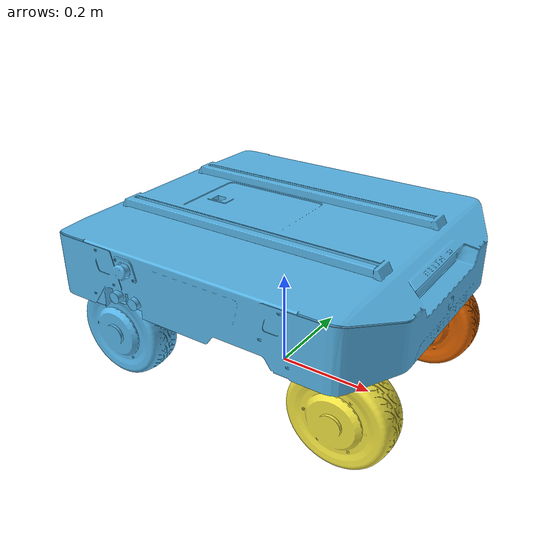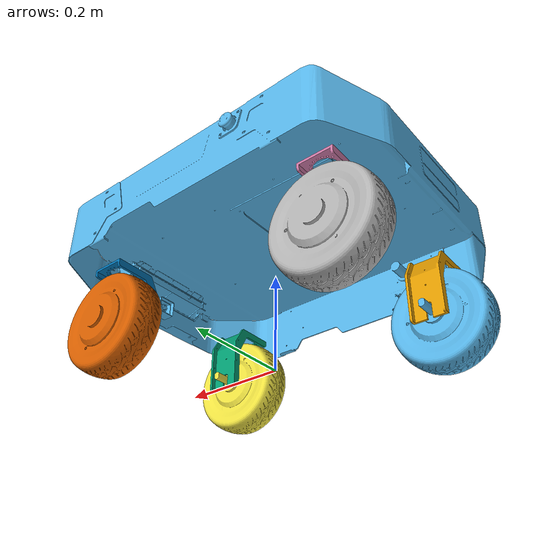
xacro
<?xml version="1.0" ?>
<!-- |    Complete Robot Description for Agilex Aloha                                     | -->
<!-- |    This file includes the base robot structure and both arms                    | -->
<robot name="Agilex_Aloha_V1" xmlns:xacro="http://www.ros.org/wiki/xacro">

	<xacro:arg name="type" default="ranger_mini"/>

	<xacro:if value="${'$(arg type)' == 'ranger_mini'}">
		<xacro:include filename="$(find agilex_aloha_description)/xacro/base/ranger_mini.xacro"/>
	</xacro:if>

	<xacro:if value="${'$(arg type)' == 'tracer'}">
		<xacro:include filename="$(find agilex_aloha_description)/xacro/base/tracer.xacro"/>
	</xacro:if>

	<xacro:if value="${'$(arg type)' == 'tracer_v2'}">
		<xacro:include filename="$(find agilex_aloha_description)/xacro/base/tracer_v2.xacro"/>
	</xacro:if>

	<xacro:if value="${'$(arg type)' == 'body_v1'}">
		<link name="base_footprint"/>
		<link name="left_base_link"/>
		<link name="right_base_link"/>
		<xacro:include filename="$(find agilex_aloha_description)/xacro/body/v1.xacro"/>
	</xacro:if>

	<xacro:if value="${'$(arg type)' == 'body_v2'}">
		<link name="base_footprint"/>
		<link name="left_base_link"/>
		<link name="right_base_link"/>
		<xacro:include filename="$(find agilex_aloha_description)/xacro/body/v2.xacro"/>
	</xacro:if>

</robot>

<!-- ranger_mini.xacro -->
<robot name="ranger_mini_v3" xmlns:xacro="http://ros.org/wiki/xacro">

  <link name="base_link"/>
  <joint name="base_link_joint" type="fixed">
    <parent link="base_link"/>
    <child link="base"/>
    <origin xyz="0 0 0.33"/>
  </joint>

  <link name="base">
    <inertial>
      <origin xyz="-0.0242698272228022 -0.0030308024613212 0.0544267444673498"/>
      <mass value="10"/>
      <inertia ixx="0.1354" ixy="0.0" ixz="0.0" iyy="0.2417" iyz="0.0" izz="0.3085"/>
    </inertial>
    <visual>
      <geometry>
        <mesh filename="file://$(find agilex_aloha_description)/meshes/ranger_mini/base.obj"/>
      </geometry>
    </visual>
    <collision>
      <origin xyz="0 0 -0.1"/>
      <geometry>
        <box size="0.5 0.35 0.2"/>
      </geometry>
    </collision>
  </link>

  <link name="fr_steering_wheel_link">
    <inertial>
      <origin xyz="1.8493E-05 1.2713E-06 0.043679"/>
      <mass value="1"/>
      <inertia
          ixx="0.0063625"
          ixy="-1.0581E-07"
          ixz="-4.0831E-07"
          iyy="0.006363"
          iyz="-3.4944E-08"
          izz="0.010465"/>
    </inertial>
    <visual>
      <geometry>
        <mesh filename="file://$(find agilex_aloha_description)/meshes/ranger_mini/steering_wheel.obj"/>
      </geometry>
    </visual>
  </link>

  <joint name="fr_steering_joint" type="revolute">
    <origin xyz="0.241 -0.185 -0.115"/>
    <parent link="base"/>
    <child link="fr_steering_wheel_link"/>
    <axis xyz="0 0 1"/>
    <limit effort="5" velocity="6.28" lower="-3.14159" upper="3.14159"/>
  </joint>

  <link name="fr_wheel_link">
    <inertial>
      <mass value="8"/>
      <inertia ixx="0.02047" ixy="0.0" ixz="0.0" iyy="0.02047" iyz="0.0" izz="0.0324"/>
    </inertial>
    <visual>
      <origin xyz="0 0 0" rpy="3.14 0 0"/>
      <geometry>
        <mesh filename="file://$(find agilex_aloha_description)/meshes/ranger_mini/wheel.obj" />
      </geometry>
    </visual>
    <collision>
      <origin xyz="0 0 -0.005" rpy="1.57 0 0"/>
      <geometry>
        <cylinder length="0.08" radius="0.09"/>
      </geometry>
    </collision>
  </link>

  <joint name="fr_wheel" type="continuous">
    <origin xyz="0.0 0.0 -0.12"/>
    <parent link="fr_steering_wheel_link"/>
    <child link="fr_wheel_link"/>
    <axis xyz="0 1 0"/>
  </joint>

  <link name="fl_steering_wheel_link">
    <inertial>
      <origin xyz="-0.0017956 -9.6304E-08 0.043642"/>
      <mass value="1"/>
      <inertia
          ixx="0.0063695"
          ixy="-2.1067E-08"
          ixz="-0.00016867"
          iyy="0.006363"
          iyz="-1.0301E-08"
          izz="0.010458"/>
    </inertial>
    <visual>
      <origin rpy="0 0 3.14"/>
      <geometry>
        <mesh filename="file://$(find agilex_aloha_description)/meshes/ranger_mini/steering_wheel.obj"/>
      </geometry>
    </visual>
  </link>

  <joint name="fl_steering_joint" type="revolute">
    <origin xyz="0.241 0.185 -0.115"/>
    <parent link="base"/>
    <child link="fl_steering_wheel_link"/>
    <axis xyz="0 0 1"/>
    <limit effort="5" velocity="6.28" lower="-3.14159" upper="3.14159"/>
  </joint>

  <link name="fl_wheel_link">
    <inertial>
      <mass value="8"/>
      <inertia ixx="0.02047" ixy="0.0" ixz="0.0" iyy="0.02047" iyz="0.0" izz="0.0324"/>
    </inertial>
    <visual>
      <geometry>
        <mesh filename="file://$(find agilex_aloha_description)/meshes/ranger_mini/wheel.obj" />
      </geometry>
    </visual>
    <collision>
      <origin xyz="0 0 -0.005" rpy="1.57 0 0"/>
      <geometry>
        <cylinder length="0.08" radius="0.09"/>
      </geometry>
    </collision>
  </link>

  <joint name="fl_wheel" type="continuous">
    <origin xyz="0.0 0.0 -0.12"/>
    <parent link="fl_steering_wheel_link"/>
    <child link="fl_wheel_link"/>
    <axis xyz="0 1 0"/>
  </joint>

  <link name="rl_steering_wheel_link">
    <inertial>
      <origin xyz="-0.00017093 6.1255E-08 0.043678"/>
      <mass value="1"/>
      <inertia
          ixx="0.0063627"
          ixy="-2.1069E-08"
          ixz="-1.587E-05"
          iyy="0.006363"
          iyz="9.3201E-09"
          izz="0.010465"/>
    </inertial>
    <visual>
      <origin rpy="0 0 3.14"/>
      <geometry>
        <mesh filename="file://$(find agilex_aloha_description)/meshes/ranger_mini/steering_wheel.obj"/>
      </geometry>
    </visual>
  </link>

  <joint name="rl_steering_joint" type="revolute">
    <origin xyz="-0.253 0.185 -0.115"/>
    <parent link="base"/>
    <child link="rl_steering_wheel_link"/>
    <axis xyz="0 0 1"/>
    <limit effort="5" velocity="6.28" lower="-3.14159" upper="3.14159"/>
  </joint>

  <link name="rl_wheel_link">
    <inertial>
      <mass value="8"/>
      <inertia ixx="0.02047" ixy="0.0" ixz="0.0" iyy="0.02047" iyz="0.0" izz="0.0324"/>
    </inertial>
    <visual>
      <geometry>
        <mesh filename="file://$(find agilex_aloha_description)/meshes/ranger_mini/wheel.obj" />
      </geometry>
    </visual>
    <collision>
      <origin xyz="0.00 0.00 -0.005" rpy="1.57 0 0"/>
      <geometry>
        <cylinder length="0.08" radius="0.09"/>
      </geometry>
    </collision>
  </link>

  <joint name="rl_wheel" type="continuous">
    <origin xyz="0.0 0.0 -0.12 "/>
    <parent link="rl_steering_wheel_link"/>
    <child link="rl_wheel_link"/>
    <axis xyz="0 1 0"/>
  </joint>

  <link name="rr_steering_wheel_link">
    <inertial>
      <origin xyz="-0.00017093 -6.1255E-08 0.043678"/>
      <mass value="1"/>
      <inertia
          ixx="0.0063627"
          ixy="-2.1069E-08"
          ixz="-1.587E-05"
          iyy="0.006363"
          iyz="9.3201E-09"
          izz="0.010465"/>
    </inertial>
    <visual>
      <geometry>
        <mesh filename="file://$(find agilex_aloha_description)/meshes/ranger_mini/steering_wheel.obj"/>
      </geometry>
    </visual>
  </link>

  <joint name="rr_steering_joint" type="revolute">
    <origin xyz="-0.253 -0.185 -0.115"/>
    <parent link="base"/>
    <child link="rr_steering_wheel_link"/>
    <axis xyz="0 0 1"/>
    <limit effort="5" velocity="6.28" lower="-3.14159" upper="3.14159"/>
  </joint>

  <link name="rr_wheel_link">
    <inertial>
      <mass value="8"/>
      <inertia ixx="0.02047" ixy="0.0" ixz="0.0" iyy="0.02047" iyz="0.0" izz="0.0324"/>
    </inertial>
    <visual>
      <origin rpy="3.14 0 0"/>
      <geometry>
        <mesh filename="file://$(find agilex_aloha_description)/meshes/ranger_mini/wheel.obj" />
      </geometry>
    </visual>
    <collision>
      <origin xyz="0.00 0 -0.005" rpy="1.57 0 0"/>
      <geometry>
        <cylinder length="0.08" radius="0.09"/>
      </geometry>
    </collision>
  </link>

  <joint name="rr_wheel" type="continuous">
    <origin xyz="0.0 0.0 -0.12 "/>
    <parent link="rr_steering_wheel_link"/>
    <child link="rr_wheel_link"/>
    <axis xyz="0 1 0"/>
  </joint>

</robot>
